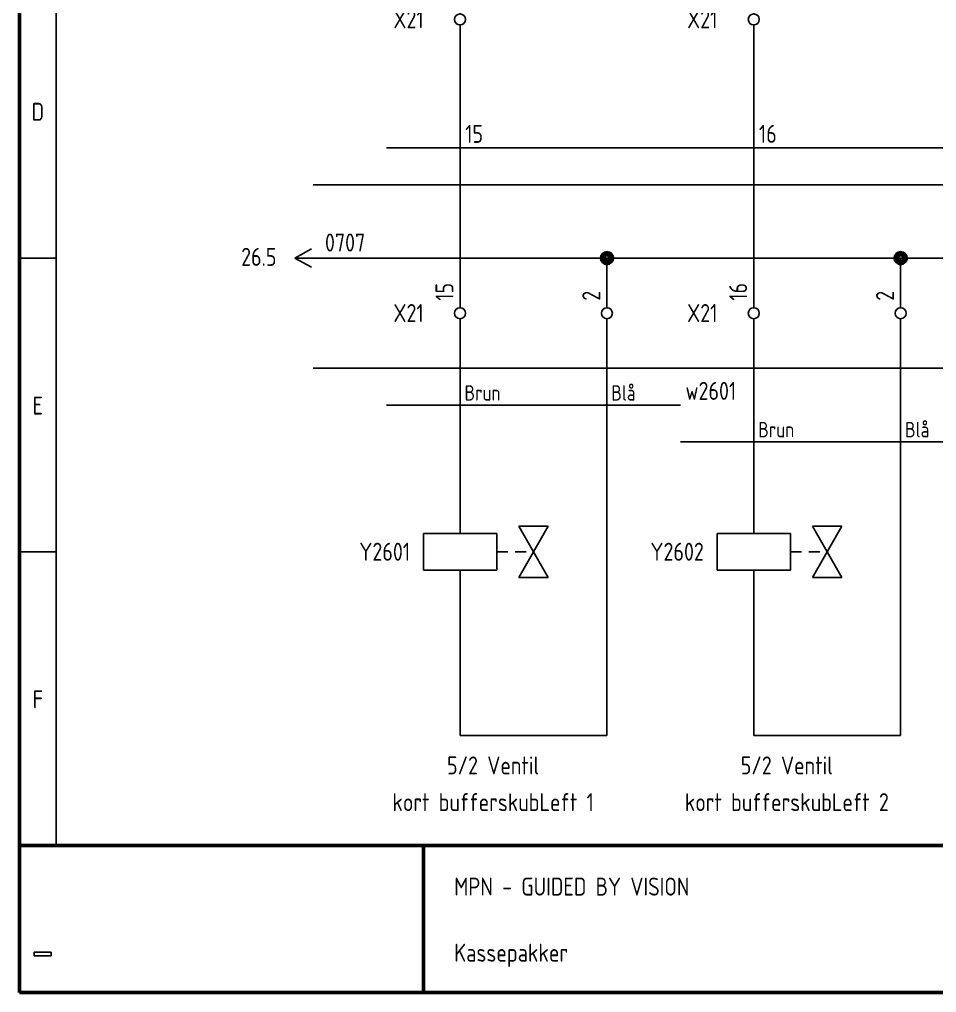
# Model space of a CAD drawing. Header units: millimetres. Extents: x 10 to 410, y 10 to 275.
# Drawn here: x 10 to 134.9, y 10 to 142.5 of the extents above; entities that cross this region are included whole.
import ezdxf
from ezdxf.enums import TextEntityAlignment as Align

# ---------------------------------------------------------------- set-up
doc = ezdxf.new("R2010")
doc.units = ezdxf.units.MM
doc.linetypes.add('Caddy_Solid', pattern=[0])
doc.layers.add('2', color=7, linetype='Continuous')
doc.styles.add('Caddy_Vectorfont1p', font='isocp___.ttf', dxfattribs={"width": 0.9})
picture_1 = doc.add_image_def('image1.bmp', size_in_pixel=(51, 10))

# ---------------------------------------------------------------- blocks, each defined once
blk = doc.blocks.new('Blk1')
at = {"linetype": 'Caddy_Solid', "lineweight": 50}
for p, q in [((10, 10), (10, 275)), ((10, 30), (410, 30)), ((65, 30), (65, 10)), ((410, 10), (10, 10))]:
    blk.add_line(p, q, dxfattribs=at)
at = {"linetype": 'Caddy_Solid', "lineweight": 25}
for p, q in [((15, 270), (15, 30)), ((10, 110), (15, 110)), ((10, 70), (15, 70)), ((10, 30), (15, 30))]:
    blk.add_line(p, q, dxfattribs=at)
at = {"lineweight": 25, "style": 'Caddy_Vectorfont1p', "width": 0.9}
for s, p in [('D', (12.5, 128.7)), ('E', (12.5, 88.7)), ('F', (12.5, 48.7))]:
    blk.add_text(s, height=2.45, dxfattribs=at).set_placement(p, align=Align.CENTER)
for s, p in [('MPN - GUIDED BY VISION', (69.2, 23.2)), ('Kassepakker', (69.2, 14.2))]:
    blk.add_text(s, height=2.45, dxfattribs=at).set_placement(p)
image = blk.add_image(picture_1, insert=(12, 15), size_in_units=(2.32, 0.484))
blk = doc.blocks.new('Blk2')
at = {"linetype": 'Caddy_Solid', "lineweight": 25}
for p, q in [((70, 103.25), (70, 105)), ((70, 100), (70, 101.75))]:
    blk.add_line(p, q, dxfattribs=at)
blk.add_circle((70, 102.5), 0.75, dxfattribs=at)
at = {"lineweight": 25, "style": 'Caddy_Vectorfont1p', "width": 0.9, "flags": 1}
blk.add_attdef('$TAG160410', (72.6, 104.2), '', height=2.45, rotation=90, dxfattribs=at)
at = {"layer": '2', "lineweight": 25, "style": 'Caddy_Vectorfont1p', "width": 0.9}
blk.add_attdef('$TAG160400', (69.1, 104.2), '', height=2.45, rotation=90, dxfattribs=at)
at = {"layer": '2', "lineweight": 25, "style": 'Caddy_Vectorfont1p', "width": 0.9, "flags": 1}
for tag, p in [('$TAG140020', (65.05, 108.3)), ('$TAG140050', (65.05, 104.8)), ('$TAG160030', (65.05, 97.8)), ('$TAG160040', (65.05, 92.8))]:
    blk.add_attdef(tag, text='', height=2.45, dxfattribs=at).set_placement(p, align=Align.RIGHT)
at = {"layer": '2', "lineweight": 25, "style": 'Caddy_Vectorfont1p', "width": 0.9}
blk.add_attdef('$TAG160010', text='', height=2.45, dxfattribs=at).set_placement((65.05, 101.3), align=Align.RIGHT)
blk = doc.blocks.new('Blk3')
at = {"linetype": 'Caddy_Solid', "lineweight": 25}
for p, q in [((90, 103.25), (90, 105)), ((90, 100), (90, 101.75))]:
    blk.add_line(p, q, dxfattribs=at)
blk.add_circle((90, 102.5), 0.75, dxfattribs=at)
at = {"lineweight": 25, "style": 'Caddy_Vectorfont1p', "width": 0.9, "flags": 1}
blk.add_attdef('$TAG160410', (92.6, 104.2), '', height=2.45, rotation=90, dxfattribs=at)
at = {"layer": '2', "lineweight": 25, "style": 'Caddy_Vectorfont1p', "width": 0.9}
blk.add_attdef('$TAG160400', (89.1, 104.2), '', height=2.45, rotation=90, dxfattribs=at)
at = {"layer": '2', "lineweight": 25, "style": 'Caddy_Vectorfont1p', "width": 0.9, "flags": 1}
for tag, p in [('$TAG140020', (85.05, 108.3)), ('$TAG140050', (85.05, 104.8)), ('$TAG160010', (85.05, 101.3)), ('$TAG160030', (85.05, 97.8)), ('$TAG160040', (85.05, 92.8))]:
    blk.add_attdef(tag, text='', height=2.45, dxfattribs=at).set_placement(p, align=Align.RIGHT)
blk = doc.blocks.new('Blk4')
at = {"linetype": 'Caddy_Solid', "lineweight": 25}
for p, q in [((70, 72.5), (70, 75)), ((78, 73.5), (82, 73.5)), ((82, 73.5), (78, 66.5)), ((82, 66.5), (78, 73.5)), ((75, 72.5), (65, 72.5)), ((65, 72.5), (65, 67.5)), ((75, 67.5), (75, 72.5)), ((75, 70), (76.5, 70)), ((77.5, 70), (79, 70)), ((65, 67.5), (75, 67.5)), ((70, 67.5), (70, 65)), ((78, 66.5), (82, 66.5))]:
    blk.add_line(p, q, dxfattribs=at)
at = {"lineweight": 25, "style": 'Caddy_Vectorfont1p', "width": 0.9}
blk.add_attdef('$TAG175000_00', (69.1, 73.4), '', height=2.45, rotation=90, dxfattribs=at)
for tag, p in [('$TAG160010', (63.2, 68.8)), ('$TAG160030', (63.2, 65.3)), ('$TAG160040', (63.2, 61.8))]:
    blk.add_attdef(tag, text='', height=2.45, dxfattribs=at).set_placement(p, align=Align.RIGHT)
blk.add_attdef('$TAG175000_01', text='', height=2.45, rotation=90, dxfattribs=at).set_placement((69.1, 65.9), align=Align.RIGHT)
blk = doc.blocks.new('Blk5')
at = {"linetype": 'Caddy_Solid', "lineweight": 25}
for p, q in [((90, 103.25), (90, 105)), ((90, 100), (90, 101.75))]:
    blk.add_line(p, q, dxfattribs=at)
blk.add_circle((90, 102.5), 0.75, dxfattribs=at)
at = {"lineweight": 25, "style": 'Caddy_Vectorfont1p', "width": 0.9, "flags": 1}
blk.add_attdef('$TAG160410', (92.6, 104.2), '', height=2.45, rotation=90, dxfattribs=at)
at = {"layer": '2', "lineweight": 25, "style": 'Caddy_Vectorfont1p', "width": 0.9}
blk.add_attdef('$TAG160400', (89.1, 104.2), '', height=2.45, rotation=90, dxfattribs=at)
at = {"layer": '2', "lineweight": 25, "style": 'Caddy_Vectorfont1p', "width": 0.9, "flags": 1}
for tag, p in [('$TAG140020', (85.05, 108.3)), ('$TAG140050', (85.05, 104.8)), ('$TAG160010', (85.05, 101.3)), ('$TAG160030', (85.05, 97.8)), ('$TAG160040', (85.05, 92.8))]:
    blk.add_attdef(tag, text='', height=2.45, dxfattribs=at).set_placement(p, align=Align.RIGHT)
blk = doc.blocks.new('Blk8')
at = {"linetype": 'Caddy_Solid', "lineweight": 25}
for p, q in [((70, 143.25), (70, 145)), ((70, 140), (70, 141.75))]:
    blk.add_line(p, q, dxfattribs=at)
blk.add_circle((70, 142.5), 0.75, dxfattribs=at)
at = {"lineweight": 25, "style": 'Caddy_Vectorfont1p', "width": 0.9, "flags": 1}
blk.add_attdef('$TAG160410', (72.6, 144.2), '', height=2.45, rotation=90, dxfattribs=at)
at = {"layer": '2', "lineweight": 25, "style": 'Caddy_Vectorfont1p', "width": 0.9}
blk.add_attdef('$TAG160400', (69.1, 144.2), '', height=2.45, rotation=90, dxfattribs=at)
at = {"layer": '2', "lineweight": 25, "style": 'Caddy_Vectorfont1p', "width": 0.9, "flags": 1}
for tag, p in [('$TAG140020', (65.05, 148.3)), ('$TAG140050', (65.05, 144.8)), ('$TAG160030', (65.05, 137.8)), ('$TAG160040', (65.05, 132.8))]:
    blk.add_attdef(tag, text='', height=2.45, dxfattribs=at).set_placement(p, align=Align.RIGHT)
at = {"layer": '2', "lineweight": 25, "style": 'Caddy_Vectorfont1p', "width": 0.9}
blk.add_attdef('$TAG160010', text='', height=2.45, dxfattribs=at).set_placement((65.05, 141.3), align=Align.RIGHT)
blk = doc.blocks.new('Blk9')
at = {"linetype": 'Caddy_Solid', "lineweight": 25}
for p, q in [((110, 103.25), (110, 105)), ((110, 100), (110, 101.75))]:
    blk.add_line(p, q, dxfattribs=at)
blk.add_circle((110, 102.5), 0.75, dxfattribs=at)
at = {"lineweight": 25, "style": 'Caddy_Vectorfont1p', "width": 0.9, "flags": 1}
blk.add_attdef('$TAG160410', (112.6, 104.2), '', height=2.45, rotation=90, dxfattribs=at)
at = {"layer": '2', "lineweight": 25, "style": 'Caddy_Vectorfont1p', "width": 0.9}
blk.add_attdef('$TAG160400', (109.1, 104.2), '', height=2.45, rotation=90, dxfattribs=at)
at = {"layer": '2', "lineweight": 25, "style": 'Caddy_Vectorfont1p', "width": 0.9, "flags": 1}
for tag, p in [('$TAG140020', (105.05, 108.3)), ('$TAG140050', (105.05, 104.8)), ('$TAG160030', (105.05, 97.8)), ('$TAG160040', (105.05, 92.8))]:
    blk.add_attdef(tag, text='', height=2.45, dxfattribs=at).set_placement(p, align=Align.RIGHT)
at = {"layer": '2', "lineweight": 25, "style": 'Caddy_Vectorfont1p', "width": 0.9}
blk.add_attdef('$TAG160010', text='', height=2.45, dxfattribs=at).set_placement((105.05, 101.3), align=Align.RIGHT)
blk = doc.blocks.new('Blk10')
at = {"linetype": 'Caddy_Solid', "lineweight": 25}
for p, q in [((130, 103.25), (130, 105)), ((130, 100), (130, 101.75))]:
    blk.add_line(p, q, dxfattribs=at)
blk.add_circle((130, 102.5), 0.75, dxfattribs=at)
at = {"lineweight": 25, "style": 'Caddy_Vectorfont1p', "width": 0.9, "flags": 1}
blk.add_attdef('$TAG160410', (132.6, 104.2), '', height=2.45, rotation=90, dxfattribs=at)
at = {"layer": '2', "lineweight": 25, "style": 'Caddy_Vectorfont1p', "width": 0.9}
blk.add_attdef('$TAG160400', (129.1, 104.2), '', height=2.45, rotation=90, dxfattribs=at)
at = {"layer": '2', "lineweight": 25, "style": 'Caddy_Vectorfont1p', "width": 0.9, "flags": 1}
for tag, p in [('$TAG140020', (125.05, 108.3)), ('$TAG140050', (125.05, 104.8)), ('$TAG160010', (125.05, 101.3)), ('$TAG160030', (125.05, 97.8)), ('$TAG160040', (125.05, 92.8))]:
    blk.add_attdef(tag, text='', height=2.45, dxfattribs=at).set_placement(p, align=Align.RIGHT)
blk = doc.blocks.new('Blk11')
at = {"linetype": 'Caddy_Solid', "lineweight": 25}
for p, q in [((110, 72.5), (110, 75)), ((118, 73.5), (122, 73.5)), ((122, 73.5), (118, 66.5)), ((122, 66.5), (118, 73.5)), ((115, 72.5), (105, 72.5)), ((105, 72.5), (105, 67.5)), ((115, 67.5), (115, 72.5)), ((115, 70), (116.5, 70)), ((117.5, 70), (119, 70)), ((105, 67.5), (115, 67.5)), ((110, 67.5), (110, 65)), ((118, 66.5), (122, 66.5))]:
    blk.add_line(p, q, dxfattribs=at)
at = {"lineweight": 25, "style": 'Caddy_Vectorfont1p', "width": 0.9}
blk.add_attdef('$TAG175000_00', (109.1, 73.4), '', height=2.45, rotation=90, dxfattribs=at)
for tag, p in [('$TAG160010', (103.2, 68.8)), ('$TAG160030', (103.2, 65.3)), ('$TAG160040', (103.2, 61.8))]:
    blk.add_attdef(tag, text='', height=2.45, dxfattribs=at).set_placement(p, align=Align.RIGHT)
blk.add_attdef('$TAG175000_01', text='', height=2.45, rotation=90, dxfattribs=at).set_placement((109.1, 65.9), align=Align.RIGHT)
blk = doc.blocks.new('Blk12')
at = {"linetype": 'Caddy_Solid', "lineweight": 25}
for p, q in [((130, 103.25), (130, 105)), ((130, 100), (130, 101.75))]:
    blk.add_line(p, q, dxfattribs=at)
blk.add_circle((130, 102.5), 0.75, dxfattribs=at)
at = {"lineweight": 25, "style": 'Caddy_Vectorfont1p', "width": 0.9, "flags": 1}
blk.add_attdef('$TAG160410', (132.6, 104.2), '', height=2.45, rotation=90, dxfattribs=at)
at = {"layer": '2', "lineweight": 25, "style": 'Caddy_Vectorfont1p', "width": 0.9}
blk.add_attdef('$TAG160400', (129.1, 104.2), '', height=2.45, rotation=90, dxfattribs=at)
at = {"layer": '2', "lineweight": 25, "style": 'Caddy_Vectorfont1p', "width": 0.9, "flags": 1}
for tag, p in [('$TAG140020', (125.05, 108.3)), ('$TAG140050', (125.05, 104.8)), ('$TAG160010', (125.05, 101.3)), ('$TAG160030', (125.05, 97.8)), ('$TAG160040', (125.05, 92.8))]:
    blk.add_attdef(tag, text='', height=2.45, dxfattribs=at).set_placement(p, align=Align.RIGHT)
blk = doc.blocks.new('Blk15')
at = {"linetype": 'Caddy_Solid', "lineweight": 25}
for p, q in [((110, 143.25), (110, 145)), ((110, 140), (110, 141.75))]:
    blk.add_line(p, q, dxfattribs=at)
blk.add_circle((110, 142.5), 0.75, dxfattribs=at)
at = {"lineweight": 25, "style": 'Caddy_Vectorfont1p', "width": 0.9, "flags": 1}
blk.add_attdef('$TAG160410', (112.6, 144.2), '', height=2.45, rotation=90, dxfattribs=at)
at = {"layer": '2', "lineweight": 25, "style": 'Caddy_Vectorfont1p', "width": 0.9}
blk.add_attdef('$TAG160400', (109.1, 144.2), '', height=2.45, rotation=90, dxfattribs=at)
at = {"layer": '2', "lineweight": 25, "style": 'Caddy_Vectorfont1p', "width": 0.9, "flags": 1}
for tag, p in [('$TAG140020', (105.05, 148.3)), ('$TAG140050', (105.05, 144.8)), ('$TAG160030', (105.05, 137.8)), ('$TAG160040', (105.05, 132.8))]:
    blk.add_attdef(tag, text='', height=2.45, dxfattribs=at).set_placement(p, align=Align.RIGHT)
at = {"layer": '2', "lineweight": 25, "style": 'Caddy_Vectorfont1p', "width": 0.9}
blk.add_attdef('$TAG160010', text='', height=2.45, dxfattribs=at).set_placement((105.05, 141.3), align=Align.RIGHT)
blk = doc.blocks.new('Blk30')
at = {"linetype": 'Caddy_Solid', "lineweight": 25}
for p, q in [((47.5, 110), (49.75, 111.25)), ((47.5, 110), (49.75, 108.75)), ((50, 110), (47.5, 110))]:
    blk.add_line(p, q, dxfattribs=at)
at = {"lineweight": 25, "style": 'Caddy_Vectorfont1p', "width": 0.9}
blk.add_attdef('$TAG160010', (51.6, 110.9), '', height=2.45, dxfattribs=at)
blk.add_attdef('$TAG160500', text='', height=2.45, dxfattribs=at).set_placement((45, 108.95), align=Align.RIGHT)
blk = doc.blocks.new('Blk32')
at = {"linetype": 'Caddy_Solid', "lineweight": 25}
blk.add_line((70, 125.5), (70, 124.5), dxfattribs=at)
at = {"lineweight": 25, "style": 'Caddy_Vectorfont1p', "width": 0.9}
blk.add_attdef('$TAG160210', (70.7, 125.7), '', height=2.45, dxfattribs=at)
at = {"lineweight": 25, "style": 'Caddy_Vectorfont1p', "width": 0.9, "flags": 1}
for tag, p in [('$TAG160010', (200.7, 125.7)), ('$TAG160220', (70.7, 120.7)), ('$TAG160030', (200.7, 120.7)), ('$TAG160230', (70.7, 115.7)), ('$TAG160200', (200.7, 115.7)), ('$TAG160040', (200.7, 110.7)), ('$TAG160101', (200.7, 105.7))]:
    blk.add_attdef(tag, p, '', height=2.45, dxfattribs=at)
blk = doc.blocks.new('Blk33')
at = {"linetype": 'Caddy_Solid', "lineweight": 25}
blk.add_line((70, 125.5), (70, 124.5), dxfattribs=at)
at = {"lineweight": 25, "style": 'Caddy_Vectorfont1p', "width": 0.9}
blk.add_attdef('$TAG160210', (70.7, 125.7), '', height=2.45, dxfattribs=at)
at = {"lineweight": 25, "style": 'Caddy_Vectorfont1p', "width": 0.9, "flags": 1}
for tag, p in [('$TAG160010', (200.7, 125.7)), ('$TAG160220', (70.7, 120.7)), ('$TAG160030', (200.7, 120.7)), ('$TAG160230', (70.7, 115.7)), ('$TAG160200', (200.7, 115.7)), ('$TAG160040', (200.7, 110.7)), ('$TAG160101', (200.7, 105.7))]:
    blk.add_attdef(tag, p, '', height=2.45, dxfattribs=at)
blk = doc.blocks.new('Blk34')
at = {"linetype": 'Caddy_Solid', "lineweight": 25}
blk.add_line((70, 125.5), (70, 124.5), dxfattribs=at)
at = {"lineweight": 25, "style": 'Caddy_Vectorfont1p', "width": 0.9}
blk.add_attdef('$TAG160210', (70.7, 125.7), '', height=2.45, dxfattribs=at)
at = {"lineweight": 25, "style": 'Caddy_Vectorfont1p', "width": 0.9, "flags": 1}
for tag, p in [('$TAG160010', (200.7, 125.7)), ('$TAG160220', (70.7, 120.7)), ('$TAG160030', (200.7, 120.7)), ('$TAG160230', (70.7, 115.7)), ('$TAG160200', (200.7, 115.7)), ('$TAG160040', (200.7, 110.7)), ('$TAG160101', (200.7, 105.7))]:
    blk.add_attdef(tag, p, '', height=2.45, dxfattribs=at)
blk = doc.blocks.new('Blk35')
at = {"linetype": 'Caddy_Solid', "lineweight": 25}
blk.add_line((70, 125.5), (70, 124.5), dxfattribs=at)
at = {"lineweight": 25, "style": 'Caddy_Vectorfont1p', "width": 0.9}
blk.add_attdef('$TAG160210', (70.7, 125.7), '', height=2.45, dxfattribs=at)
at = {"lineweight": 25, "style": 'Caddy_Vectorfont1p', "width": 0.9, "flags": 1}
for tag, p in [('$TAG160010', (200.7, 125.7)), ('$TAG160220', (70.7, 120.7)), ('$TAG160030', (200.7, 120.7)), ('$TAG160230', (70.7, 115.7)), ('$TAG160200', (200.7, 115.7)), ('$TAG160040', (200.7, 110.7)), ('$TAG160101', (200.7, 105.7))]:
    blk.add_attdef(tag, p, '', height=2.45, dxfattribs=at)
blk = doc.blocks.new('Blk36')
at = {"linetype": 'Caddy_Solid', "lineweight": 25}
blk.add_line((70, 125.5), (70, 124.5), dxfattribs=at)
at = {"lineweight": 25, "style": 'Caddy_Vectorfont1p', "width": 0.9}
blk.add_attdef('$TAG160210', (70.7, 125.7), '', height=2.45, dxfattribs=at)
at = {"lineweight": 25, "style": 'Caddy_Vectorfont1p', "width": 0.9, "flags": 1}
for tag, p in [('$TAG160010', (200.7, 125.7)), ('$TAG160220', (70.7, 120.7)), ('$TAG160030', (200.7, 120.7)), ('$TAG160230', (70.7, 115.7)), ('$TAG160200', (200.7, 115.7)), ('$TAG160040', (200.7, 110.7)), ('$TAG160101', (200.7, 105.7))]:
    blk.add_attdef(tag, p, '', height=2.45, dxfattribs=at)
blk = doc.blocks.new('Blk37')
at = {"linetype": 'Caddy_Solid', "lineweight": 25}
blk.add_line((70, 125.5), (70, 124.5), dxfattribs=at)
at = {"lineweight": 25, "style": 'Caddy_Vectorfont1p', "width": 0.9}
blk.add_attdef('$TAG160210', (70.7, 125.7), '', height=2.45, dxfattribs=at)
at = {"lineweight": 25, "style": 'Caddy_Vectorfont1p', "width": 0.9, "flags": 1}
for tag, p in [('$TAG160010', (200.7, 125.7)), ('$TAG160220', (70.7, 120.7)), ('$TAG160030', (200.7, 120.7)), ('$TAG160230', (70.7, 115.7)), ('$TAG160200', (200.7, 115.7)), ('$TAG160040', (200.7, 110.7)), ('$TAG160101', (200.7, 105.7))]:
    blk.add_attdef(tag, p, '', height=2.45, dxfattribs=at)
blk = doc.blocks.new('Blk38')
at = {"linetype": 'Caddy_Solid', "lineweight": 25}
blk.add_line((110, 125.5), (110, 124.5), dxfattribs=at)
at = {"lineweight": 25, "style": 'Caddy_Vectorfont1p', "width": 0.9}
blk.add_attdef('$TAG160210', (110.7, 125.7), '', height=2.45, dxfattribs=at)
at = {"lineweight": 25, "style": 'Caddy_Vectorfont1p', "width": 0.9, "flags": 1}
for tag, p in [('$TAG160010', (200.7, 125.7)), ('$TAG160220', (110.7, 120.7)), ('$TAG160030', (200.7, 120.7)), ('$TAG160230', (110.7, 115.7)), ('$TAG160200', (200.7, 115.7)), ('$TAG160040', (200.7, 110.7)), ('$TAG160101', (200.7, 105.7))]:
    blk.add_attdef(tag, p, '', height=2.45, dxfattribs=at)
blk = doc.blocks.new('Blk39')
at = {"linetype": 'Caddy_Solid', "lineweight": 25}
blk.add_line((110, 125.5), (110, 124.5), dxfattribs=at)
at = {"lineweight": 25, "style": 'Caddy_Vectorfont1p', "width": 0.9}
blk.add_attdef('$TAG160210', (110.7, 125.7), '', height=2.45, dxfattribs=at)
at = {"lineweight": 25, "style": 'Caddy_Vectorfont1p', "width": 0.9, "flags": 1}
for tag, p in [('$TAG160010', (200.7, 125.7)), ('$TAG160220', (110.7, 120.7)), ('$TAG160030', (200.7, 120.7)), ('$TAG160230', (110.7, 115.7)), ('$TAG160200', (200.7, 115.7)), ('$TAG160040', (200.7, 110.7)), ('$TAG160101', (200.7, 105.7))]:
    blk.add_attdef(tag, p, '', height=2.45, dxfattribs=at)
blk = doc.blocks.new('Blk40')
at = {"linetype": 'Caddy_Solid', "lineweight": 25}
blk.add_line((110, 125.5), (110, 124.5), dxfattribs=at)
at = {"lineweight": 25, "style": 'Caddy_Vectorfont1p', "width": 0.9}
blk.add_attdef('$TAG160210', (110.7, 125.7), '', height=2.45, dxfattribs=at)
at = {"lineweight": 25, "style": 'Caddy_Vectorfont1p', "width": 0.9, "flags": 1}
for tag, p in [('$TAG160010', (200.7, 125.7)), ('$TAG160220', (110.7, 120.7)), ('$TAG160030', (200.7, 120.7)), ('$TAG160230', (110.7, 115.7)), ('$TAG160200', (200.7, 115.7)), ('$TAG160040', (200.7, 110.7)), ('$TAG160101', (200.7, 105.7))]:
    blk.add_attdef(tag, p, '', height=2.45, dxfattribs=at)
blk = doc.blocks.new('Blk41')
at = {"linetype": 'Caddy_Solid', "lineweight": 25}
blk.add_line((110, 125.5), (110, 124.5), dxfattribs=at)
at = {"lineweight": 25, "style": 'Caddy_Vectorfont1p', "width": 0.9}
blk.add_attdef('$TAG160210', (110.7, 125.7), '', height=2.45, dxfattribs=at)
at = {"lineweight": 25, "style": 'Caddy_Vectorfont1p', "width": 0.9, "flags": 1}
for tag, p in [('$TAG160010', (200.7, 125.7)), ('$TAG160220', (110.7, 120.7)), ('$TAG160030', (200.7, 120.7)), ('$TAG160230', (110.7, 115.7)), ('$TAG160200', (200.7, 115.7)), ('$TAG160040', (200.7, 110.7)), ('$TAG160101', (200.7, 105.7))]:
    blk.add_attdef(tag, p, '', height=2.45, dxfattribs=at)
blk = doc.blocks.new('Blk42')
at = {"linetype": 'Caddy_Solid', "lineweight": 25}
blk.add_line((110, 125.5), (110, 124.5), dxfattribs=at)
at = {"lineweight": 25, "style": 'Caddy_Vectorfont1p', "width": 0.9}
blk.add_attdef('$TAG160210', (110.7, 125.7), '', height=2.45, dxfattribs=at)
at = {"lineweight": 25, "style": 'Caddy_Vectorfont1p', "width": 0.9, "flags": 1}
for tag, p in [('$TAG160010', (200.7, 125.7)), ('$TAG160220', (110.7, 120.7)), ('$TAG160030', (200.7, 120.7)), ('$TAG160230', (110.7, 115.7)), ('$TAG160200', (200.7, 115.7)), ('$TAG160040', (200.7, 110.7)), ('$TAG160101', (200.7, 105.7))]:
    blk.add_attdef(tag, p, '', height=2.45, dxfattribs=at)
blk = doc.blocks.new('Blk43')
at = {"linetype": 'Caddy_Solid', "lineweight": 25}
blk.add_line((110, 125.5), (110, 124.5), dxfattribs=at)
at = {"lineweight": 25, "style": 'Caddy_Vectorfont1p', "width": 0.9}
blk.add_attdef('$TAG160210', (110.7, 125.7), '', height=2.45, dxfattribs=at)
at = {"lineweight": 25, "style": 'Caddy_Vectorfont1p', "width": 0.9, "flags": 1}
for tag, p in [('$TAG160010', (200.7, 125.7)), ('$TAG160220', (110.7, 120.7)), ('$TAG160030', (200.7, 120.7)), ('$TAG160230', (110.7, 115.7)), ('$TAG160200', (200.7, 115.7)), ('$TAG160040', (200.7, 110.7)), ('$TAG160101', (200.7, 105.7))]:
    blk.add_attdef(tag, p, '', height=2.45, dxfattribs=at)
blk = doc.blocks.new('Blk53')
at = {"linetype": 'Caddy_Solid', "lineweight": 25}
blk.add_line((70, 90.5), (70, 89.5), dxfattribs=at)
at = {"lineweight": 25, "style": 'Caddy_Vectorfont1p', "width": 0.9, "flags": 1}
for tag, p in [('$TAG160210', (70.7, 90.7)), ('$TAG160010', (100.7, 90.7)), ('$TAG160220', (70.7, 85.7)), ('$TAG160030', (100.7, 85.7)), ('$TAG160230', (70.7, 80.7)), ('$TAG160200', (100.7, 80.7)), ('$TAG160040', (100.7, 75.7)), ('$TAG160101', (100.7, 70.7))]:
    blk.add_attdef(tag, p, '', height=2.45, dxfattribs=at)
blk = doc.blocks.new('Blk54')
at = {"linetype": 'Caddy_Solid', "lineweight": 25}
blk.add_line((90, 90.5), (90, 89.5), dxfattribs=at)
at = {"lineweight": 25, "style": 'Caddy_Vectorfont1p', "width": 0.9, "flags": 1}
for tag, p in [('$TAG160210', (90.7, 90.7)), ('$TAG160220', (90.7, 85.7)), ('$TAG160230', (90.7, 80.7)), ('$TAG160040', (100.7, 75.7)), ('$TAG160101', (100.7, 70.7))]:
    blk.add_attdef(tag, p, '', height=2.45, dxfattribs=at)
at = {"lineweight": 25, "style": 'Caddy_Vectorfont1p', "width": 0.9}
for tag, p in [('$TAG160010', (100.7, 90.7)), ('$TAG160030', (100.7, 85.7)), ('$TAG160200', (100.7, 80.7))]:
    blk.add_attdef(tag, p, '', height=2.45, dxfattribs=at)
blk = doc.blocks.new('Blk55')
at = {"linetype": 'Caddy_Solid', "lineweight": 25}
blk.add_line((110, 85.5), (110, 84.5), dxfattribs=at)
at = {"lineweight": 25, "style": 'Caddy_Vectorfont1p', "width": 0.9, "flags": 1}
for tag, p in [('$TAG160210', (110.7, 85.7)), ('$TAG160010', (140.7, 85.7)), ('$TAG160220', (110.7, 80.7)), ('$TAG160030', (140.7, 80.7)), ('$TAG160230', (110.7, 75.7)), ('$TAG160200', (140.7, 75.7)), ('$TAG160040', (140.7, 70.7)), ('$TAG160101', (140.7, 65.7))]:
    blk.add_attdef(tag, p, '', height=2.45, dxfattribs=at)
blk = doc.blocks.new('Blk56')
at = {"linetype": 'Caddy_Solid', "lineweight": 25}
blk.add_line((130, 85.5), (130, 84.5), dxfattribs=at)
at = {"lineweight": 25, "style": 'Caddy_Vectorfont1p', "width": 0.9, "flags": 1}
for tag, p in [('$TAG160210', (130.7, 85.7)), ('$TAG160220', (130.7, 80.7)), ('$TAG160230', (130.7, 75.7)), ('$TAG160040', (140.7, 70.7)), ('$TAG160101', (140.7, 65.7))]:
    blk.add_attdef(tag, p, '', height=2.45, dxfattribs=at)
at = {"lineweight": 25, "style": 'Caddy_Vectorfont1p', "width": 0.9}
for tag, p in [('$TAG160010', (140.7, 85.7)), ('$TAG160030', (140.7, 80.7)), ('$TAG160200', (140.7, 75.7))]:
    blk.add_attdef(tag, p, '', height=2.45, dxfattribs=at)

msp = doc.modelspace()

# ---------------------------------------------------------------- linework, layer by layer
at = {"linetype": 'Caddy_Solid', "lineweight": 25}
for p, q in [((70, 125.5), (70, 140)), ((70, 125.5), (70, 140)), ((70, 125.5), (70, 140)), ((110, 125.5), (110, 140)), ((110, 125.5), (110, 140)), ((110, 125.5), (110, 140)), ((60, 125), (200, 125)), ((70, 125.5), (70, 125.5)), ((70, 125.5), (70, 125.5)), ((70, 125.5), (70, 125.5)), ((70, 125.5), (70, 125.5)), ((70, 125.5), (70, 125.5)), ((70, 125.5), (70, 125.5)), ((70, 124.5), (70, 125.5)), ((70, 125.5), (70, 125.5)), ((70, 125.5), (70, 125.5)), ((70, 125.5), (70, 125.5)), ((70, 125.5), (70, 125.5)), ((70, 125.5), (70, 125.5)), ((70, 124.5), (70, 125.5)), ((70, 125.5), (70, 125.5)), ((70, 125.5), (70, 125.5)), ((70, 125.5), (70, 125.5)), ((70, 125.5), (70, 125.5)), ((70, 125.5), (70, 125.5)), ((70, 124.5), (70, 125.5)), ((70, 125.5), (70, 125.5)), ((70, 125.5), (70, 125.5)), ((70, 125.5), (70, 125.5)), ((70, 125.5), (70, 125.5)), ((70, 125.5), (70, 125.5)), ((70, 124.5), (70, 125.5)), ((70, 124.5), (70, 125.5)), ((70, 124.5), (70, 125.5)), ((110, 125.5), (110, 125.5)), ((110, 125.5), (110, 125.5)), ((110, 125.5), (110, 125.5)), ((110, 125.5), (110, 125.5)), ((110, 125.5), (110, 125.5)), ((110, 125.5), (110, 125.5)), ((110, 124.5), (110, 125.5)), ((110, 125.5), (110, 125.5)), ((110, 125.5), (110, 125.5)), ((110, 125.5), (110, 125.5)), ((110, 125.5), (110, 125.5)), ((110, 125.5), (110, 125.5)), ((110, 124.5), (110, 125.5)), ((110, 125.5), (110, 125.5)), ((110, 125.5), (110, 125.5)), ((110, 125.5), (110, 125.5)), ((110, 125.5), (110, 125.5)), ((110, 125.5), (110, 125.5)), ((110, 124.5), (110, 125.5)), ((110, 125.5), (110, 125.5)), ((110, 125.5), (110, 125.5)), ((110, 125.5), (110, 125.5)), ((110, 125.5), (110, 125.5)), ((110, 125.5), (110, 125.5)), ((110, 124.5), (110, 125.5)), ((110, 124.5), (110, 125.5)), ((110, 124.5), (110, 125.5)), ((70, 124.5), (70, 124.5)), ((70, 124.5), (70, 124.5)), ((70, 124.5), (70, 124.5)), ((70, 124.5), (70, 124.5)), ((70, 124.5), (70, 124.5)), ((70, 124.5), (70, 124.5)), ((70, 105), (70, 124.5)), ((70, 124.5), (70, 124.5)), ((70, 124.5), (70, 124.5)), ((70, 124.5), (70, 124.5)), ((70, 124.5), (70, 124.5)), ((70, 124.5), (70, 124.5)), ((70, 105), (70, 124.5)), ((70, 124.5), (70, 124.5)), ((70, 124.5), (70, 124.5)), ((70, 124.5), (70, 124.5)), ((70, 124.5), (70, 124.5)), ((70, 124.5), (70, 124.5)), ((70, 105), (70, 124.5)), ((70, 124.5), (70, 124.5)), ((70, 124.5), (70, 124.5)), ((70, 124.5), (70, 124.5)), ((70, 124.5), (70, 124.5)), ((70, 124.5), (70, 124.5)), ((70, 105), (70, 124.5)), ((70, 124.5), (70, 124.5)), ((70, 124.5), (70, 124.5)), ((70, 124.5), (70, 124.5)), ((70, 124.5), (70, 124.5)), ((70, 124.5), (70, 124.5)), ((70, 105), (70, 124.5)), ((70, 124.5), (70, 124.5)), ((70, 124.5), (70, 124.5)), ((70, 124.5), (70, 124.5)), ((70, 124.5), (70, 124.5)), ((70, 124.5), (70, 124.5)), ((70, 105), (70, 124.5)), ((70, 124.5), (70, 124.5)), ((70, 124.5), (70, 124.5)), ((70, 124.5), (70, 124.5)), ((70, 124.5), (70, 124.5)), ((70, 124.5), (70, 124.5)), ((110, 124.5), (110, 124.5)), ((110, 124.5), (110, 124.5)), ((110, 124.5), (110, 124.5)), ((110, 124.5), (110, 124.5)), ((110, 124.5), (110, 124.5)), ((110, 124.5), (110, 124.5)), ((110, 105), (110, 124.5)), ((110, 124.5), (110, 124.5)), ((110, 124.5), (110, 124.5)), ((110, 124.5), (110, 124.5)), ((110, 124.5), (110, 124.5)), ((110, 124.5), (110, 124.5)), ((110, 105), (110, 124.5)), ((110, 124.5), (110, 124.5)), ((110, 124.5), (110, 124.5)), ((110, 124.5), (110, 124.5)), ((110, 124.5), (110, 124.5)), ((110, 124.5), (110, 124.5)), ((110, 105), (110, 124.5)), ((110, 124.5), (110, 124.5)), ((110, 124.5), (110, 124.5)), ((110, 124.5), (110, 124.5)), ((110, 124.5), (110, 124.5)), ((110, 124.5), (110, 124.5)), ((110, 105), (110, 124.5)), ((110, 124.5), (110, 124.5)), ((110, 124.5), (110, 124.5)), ((110, 124.5), (110, 124.5)), ((110, 124.5), (110, 124.5)), ((110, 124.5), (110, 124.5)), ((110, 105), (110, 124.5)), ((110, 124.5), (110, 124.5)), ((110, 124.5), (110, 124.5)), ((110, 124.5), (110, 124.5)), ((110, 124.5), (110, 124.5)), ((110, 124.5), (110, 124.5)), ((110, 105), (110, 124.5)), ((110, 124.5), (110, 124.5)), ((110, 124.5), (110, 124.5)), ((110, 124.5), (110, 124.5)), ((110, 124.5), (110, 124.5)), ((110, 124.5), (110, 124.5)), ((50, 120), (330, 120)), ((50, 110), (90, 110)), ((90, 105), (90, 110)), ((90, 110), (130, 110)), ((130, 105), (130, 110)), ((130, 110), (170, 110)), ((70, 90.5), (70, 100)), ((90, 90.5), (90, 100)), ((110, 85.5), (110, 100)), ((130, 85.5), (130, 100)), ((50, 95), (330, 95)), ((60, 90), (100, 90)), ((70, 75), (70, 89.5)), ((90, 45), (90, 89.5)), ((100, 85), (140, 85)), ((110, 75), (110, 84.5)), ((130, 45), (130, 84.5)), ((70, 64.5), (70, 65)), ((110, 64.5), (110, 65)), ((70, 45), (70, 64.5)), ((70, 45), (70, 64.5)), ((110, 45), (110, 64.5)), ((110, 45), (110, 64.5)), ((70, 45), (90, 45)), ((110, 45), (130, 45))]:
    msp.add_line(p, q, dxfattribs=at)
at = {"lineweight": 40}
for centre, radius in [((90, 110), 0.8), ((90, 110), 0.6), ((90, 110), 0.4), ((130, 110), 0.8), ((130, 110), 0.6), ((130, 110), 0.4)]:
    msp.add_circle(centre, radius, dxfattribs=at)

# ---------------------------------------------------------------- block references
for name in ['Blk1', 'Blk33', 'Blk34', 'Blk35', 'Blk36', 'Blk37', 'Blk39', 'Blk40', 'Blk41', 'Blk42', 'Blk43', 'Blk53', 'Blk55']:
    msp.add_blockref(name, (0, 0, 1))
ref = msp.add_blockref('Blk8', (0, 0, 1))
ref.add_attrib('$TAG160010', 'X21', dxfattribs={"layer": '2', "lineweight": 25, "height": 2.45, "style": 'Caddy_Vectorfont1p', "width": 0.9}).set_placement((65.05, 141.3), align=Align.RIGHT)
ref.add_attrib('$TAG160400', '15', (69.1, 144.2), dxfattribs={"layer": '2', "lineweight": 25, "height": 2.45, "rotation": 90, "style": 'Caddy_Vectorfont1p', "width": 0.9})
ref = msp.add_blockref('Blk15', (0, 0, 1))
ref.add_attrib('$TAG160010', 'X21', dxfattribs={"layer": '2', "lineweight": 25, "height": 2.45, "style": 'Caddy_Vectorfont1p', "width": 0.9}).set_placement((105.05, 141.3), align=Align.RIGHT)
ref.add_attrib('$TAG160400', '16', (109.1, 144.2), dxfattribs={"layer": '2', "lineweight": 25, "height": 2.45, "rotation": 90, "style": 'Caddy_Vectorfont1p', "width": 0.9})
ref = msp.add_blockref('Blk32', (0, 0, 1))
ref.add_attrib('$TAG160210', '15', (70.7, 125.7), dxfattribs={"lineweight": 25, "height": 2.45, "style": 'Caddy_Vectorfont1p', "width": 0.9})
ref = msp.add_blockref('Blk38', (0, 0, 1))
ref.add_attrib('$TAG160210', '16', (110.7, 125.7), dxfattribs={"lineweight": 25, "height": 2.45, "style": 'Caddy_Vectorfont1p', "width": 0.9})
ref = msp.add_blockref('Blk30', (0, 0, 1))
ref.add_attrib('$TAG160010', '0707', (51.6, 110.9), dxfattribs={"lineweight": 25, "height": 2.45, "style": 'Caddy_Vectorfont1p', "width": 0.9})
ref.add_attrib('$TAG160500', '26.5', dxfattribs={"lineweight": 25, "height": 2.45, "style": 'Caddy_Vectorfont1p', "width": 0.9}).set_placement((45, 108.95), align=Align.RIGHT)
ref = msp.add_blockref('Blk2', (0, 0, 1))
ref.add_attrib('$TAG160010', 'X21', dxfattribs={"layer": '2', "lineweight": 25, "height": 2.45, "style": 'Caddy_Vectorfont1p', "width": 0.9}).set_placement((65.05, 101.3), align=Align.RIGHT)
ref.add_attrib('$TAG160400', '15', (69.1, 104.2), dxfattribs={"layer": '2', "lineweight": 25, "height": 2.45, "rotation": 90, "style": 'Caddy_Vectorfont1p', "width": 0.9})
ref = msp.add_blockref('Blk9', (0, 0, 1))
ref.add_attrib('$TAG160010', 'X21', dxfattribs={"layer": '2', "lineweight": 25, "height": 2.45, "style": 'Caddy_Vectorfont1p', "width": 0.9}).set_placement((105.05, 101.3), align=Align.RIGHT)
ref.add_attrib('$TAG160400', '16', (109.1, 104.2), dxfattribs={"layer": '2', "lineweight": 25, "height": 2.45, "rotation": 90, "style": 'Caddy_Vectorfont1p', "width": 0.9})
ref = msp.add_blockref('Blk3', (0, 0, 1))
ref.add_attrib('$TAG160400', '2', (89.1, 104.2), dxfattribs={"layer": '2', "lineweight": 25, "height": 2.45, "rotation": 90, "style": 'Caddy_Vectorfont1p', "width": 0.9})
ref = msp.add_blockref('Blk5', (0, 0, 1))
ref.add_attrib('$TAG160400', '2', (89.1, 104.2), dxfattribs={"layer": '2', "lineweight": 25, "height": 2.45, "rotation": 90, "style": 'Caddy_Vectorfont1p', "width": 0.9})
ref = msp.add_blockref('Blk10', (0, 0, 1))
ref.add_attrib('$TAG160400', '2', (129.1, 104.2), dxfattribs={"layer": '2', "lineweight": 25, "height": 2.45, "rotation": 90, "style": 'Caddy_Vectorfont1p', "width": 0.9})
ref = msp.add_blockref('Blk12', (0, 0, 1))
ref.add_attrib('$TAG160400', '2', (129.1, 104.2), dxfattribs={"layer": '2', "lineweight": 25, "height": 2.45, "rotation": 90, "style": 'Caddy_Vectorfont1p', "width": 0.9})
ref = msp.add_blockref('Blk54', (0, 0, 1))
ref.add_attrib('$TAG160010', 'w2601', (100.7, 90.7), dxfattribs={"lineweight": 25, "height": 2.45, "style": 'Caddy_Vectorfont1p', "width": 0.9})
ref = msp.add_blockref('Blk56', (0, 0, 1))
ref.add_attrib('$TAG160010', 'W2602', (140.7, 85.7), dxfattribs={"lineweight": 25, "height": 2.45, "style": 'Caddy_Vectorfont1p', "width": 0.9})
ref = msp.add_blockref('Blk4', (0, 0, 1))
ref.add_attrib('$TAG160010', 'Y2601', dxfattribs={"lineweight": 25, "height": 2.45, "style": 'Caddy_Vectorfont1p', "width": 0.9}).set_placement((63.2, 68.8), align=Align.RIGHT)
ref = msp.add_blockref('Blk11', (0, 0, 1))
ref.add_attrib('$TAG160010', 'Y2602', dxfattribs={"lineweight": 25, "height": 2.45, "style": 'Caddy_Vectorfont1p', "width": 0.9}).set_placement((103.2, 68.8), align=Align.RIGHT)

# ---------------------------------------------------------------- texts
at = {"lineweight": 35, "style": 'Caddy_Vectorfont1p', "width": 0.9}
for s, p in [('Blå', (90.6, 90.6)), ('Brun', (70.6, 90.6)), ('Brun', (110.6, 85.6)), ('Blå', (130.6, 85.6))]:
    msp.add_text(s, height=2.1, dxfattribs=at).set_placement(p)
at = {"lineweight": 25, "style": 'Caddy_Vectorfont1p', "width": 0.9}
for s, p in [('5/2 Ventil', (74.5, 39.7)), ('5/2 Ventil', (74.5, 39.7)), ('5/2 Ventil', (114.5, 39.7)), ('5/2 Ventil', (114.5, 39.7)), ('kort bufferskubLeft 1', (74.5, 34.7)), ('kort bufferskubLeft 2', (114.5, 34.7))]:
    msp.add_text(s, height=2.45, dxfattribs=at).set_placement(p, align=Align.CENTER)

doc.saveas('drawing.dxf')
